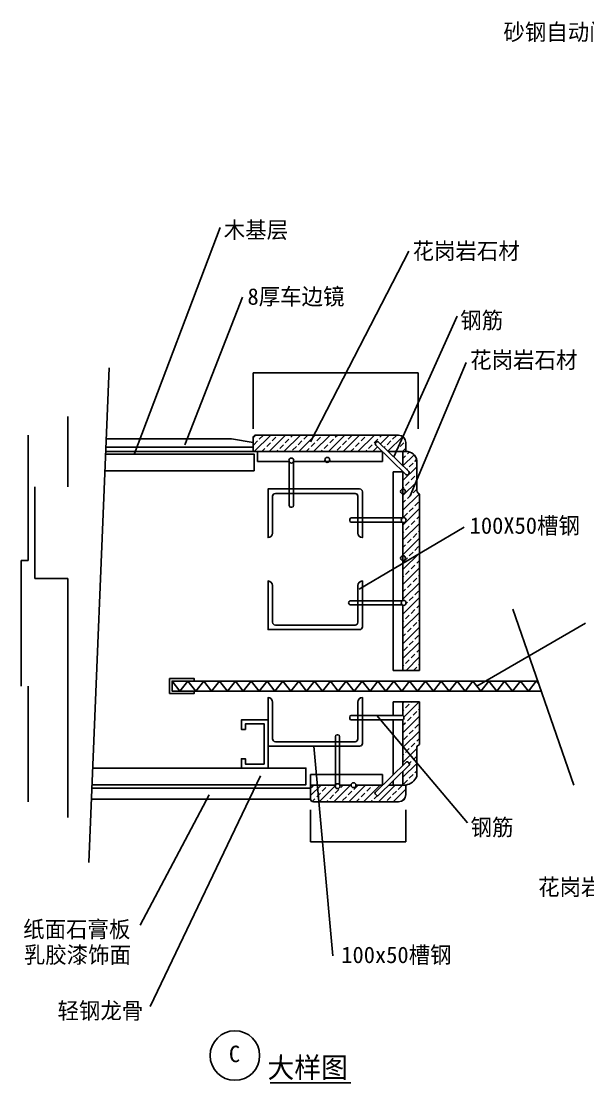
# Model space of a CAD drawing. Header units: metres. Extents: x 1804 to 15224, y 2071 to 20182.
# Drawn here: x 1804 to 7299, y 3408 to 13694 of the extents above; entities that cross this region are included whole.
import ezdxf

# ---------------------------------------------------------------- set-up
doc = ezdxf.new("R2010")
doc.units = ezdxf.units.M
for name, color, linetype in [('3', 3, 'Continuous'), ('4', 4, 'Continuous'), ('7', 7, 'Continuous'), ('BH', 3, 'Continuous'), ('DIM', 3, 'Continuous'), ('TEXT', 3, 'Continuous')]:
    doc.layers.add(name, color=color, linetype=linetype)
doc.dimstyles.get("Standard").update_dxf_attribs({"dimtxt": 2.5, "dimasz": 2.5, "dimexe": 1.25, "dimexo": 0.625, "dimtad": 1, "dimcen": 2.5, "dimazin": 3, "dimtfac": 1, "dimtmove": 0, "dimatfit": 3})

# ---------------------------------------------------------------- blocks, each defined once
blk = doc.blocks.new('*D4')
for p, q in [((1872.4, 7252.07), (1872.4, 6691.27)), ((1872.15, 6691.27), (1871.9, 6691.27)), ((1872.4, 6130.47), (1872.4, 6691.27)), ((1872.4, 6691.27), (1872.4, 6691.27)), ((1872.65, 6691.27), (1872.9, 6691.27))]:
    blk.add_line(p, q)
at = {"layer": 'Defpoints'}
for p in [(1872.4, 7252.07), (1872.4, 6691.27), (1872.4, 6130.47)]:
    blk.add_point(p, dxfattribs=at)
at = {"layer": 'DIM', "insert": (1872.4, 6692.395), "char_height": 1, "attachment_point": 5}
blk.add_mtext('140', dxfattribs=at)
blk = doc.blocks.new('*D5')
for p, q in [((2256.34, 7100.07), (2256.34, 6868.07)), ((2256.09, 6868.07), (2255.84, 6868.07)), ((2256.34, 6636.07), (2256.34, 6868.07)), ((2256.34, 6868.07), (2256.34, 6868.07)), ((2256.59, 6868.07), (2256.84, 6868.07))]:
    blk.add_line(p, q)
at = {"layer": 'Defpoints'}
for p in [(2256.34, 7100.07), (2256.34, 6868.07), (2256.34, 6636.07)]:
    blk.add_point(p, dxfattribs=at)
at = {"layer": 'DIM', "insert": (2256.34, 6869.195), "char_height": 1, "attachment_point": 5}
blk.add_mtext('58', dxfattribs=at)
blk = doc.blocks.new('*D6')
for p, q in [((2256.34, 7252.07), (2256.34, 7188.77)), ((2256.09, 7188.77), (2255.84, 7188.77)), ((2256.34, 7100.07), (2256.34, 7188.77)), ((2256.34, 7188.77), (2256.34, 7188.77)), ((2256.59, 7188.77), (2256.84, 7188.77))]:
    blk.add_line(p, q)
at = {"layer": 'Defpoints'}
for p in [(2256.34, 7252.07), (2256.34, 7188.77), (2256.34, 7100.07)]:
    blk.add_point(p, dxfattribs=at)
at = {"layer": 'DIM', "insert": (2256.34, 7189.895), "char_height": 1, "attachment_point": 5}
blk.add_mtext('19', dxfattribs=at)
blk = doc.blocks.new('*D7')
for p, q in [((2256.34, 6276.07), (2256.34, 5977.57)), ((2256.34, 6130.47), (2256.34, 5977.57)), ((2256.09, 5977.57), (2255.84, 5977.57)), ((2256.34, 5977.57), (2256.34, 5977.57)), ((2256.59, 5977.57), (2256.84, 5977.57))]:
    blk.add_line(p, q)
at = {"layer": 'Defpoints'}
for p in [(2256.34, 6276.07), (2256.34, 6130.47), (2256.34, 5977.57)]:
    blk.add_point(p, dxfattribs=at)
at = {"layer": 'DIM', "insert": (2256.34, 5978.695), "char_height": 1, "attachment_point": 5}
blk.add_mtext('18', dxfattribs=at)
blk = doc.blocks.new('*D8')
for p, q in [((2256.34, 6636.07), (2256.34, 6456.07)), ((2256.09, 6456.07), (2255.84, 6456.07)), ((2256.34, 6276.07), (2256.34, 6456.07)), ((2256.34, 6456.07), (2256.34, 6456.07)), ((2256.59, 6456.07), (2256.84, 6456.07))]:
    blk.add_line(p, q)
at = {"layer": 'Defpoints'}
for p in [(2256.34, 6636.07), (2256.34, 6456.07), (2256.34, 6276.07)]:
    blk.add_point(p, dxfattribs=at)
at = {"layer": 'DIM', "insert": (2256.34, 6457.195), "char_height": 1, "attachment_point": 5}
blk.add_mtext('45', dxfattribs=at)
blk = doc.blocks.new('*D9')
for p, q in [((2256.09, 9865.75), (2255.84, 9865.75)), ((2256.34, 9540.43), (2256.34, 9865.75)), ((2256.34, 9684.07), (2256.34, 9865.75)), ((2256.34, 9865.75), (2256.34, 9865.75)), ((2256.59, 9865.75), (2256.84, 9865.75))]:
    blk.add_line(p, q)
at = {"layer": 'Defpoints'}
for p in [(2256.34, 9865.75), (2256.34, 9684.07), (2256.34, 9540.43)]:
    blk.add_point(p, dxfattribs=at)
at = {"layer": 'DIM', "insert": (2256.34, 9866.875), "char_height": 1, "attachment_point": 5}
blk.add_mtext('18', dxfattribs=at)
blk = doc.blocks.new('*D10')
for p, q in [((2256.34, 9540.43), (2256.34, 9361.63)), ((2256.09, 9361.63), (2255.84, 9361.63)), ((2256.34, 9182.82), (2256.34, 9361.63)), ((2256.34, 9361.63), (2256.34, 9361.63)), ((2256.59, 9361.63), (2256.84, 9361.63))]:
    blk.add_line(p, q)
at = {"layer": 'Defpoints'}
for p in [(2256.34, 9540.43), (2256.34, 9361.63), (2256.34, 9182.82)]:
    blk.add_point(p, dxfattribs=at)
at = {"layer": 'DIM', "insert": (2256.34, 9362.755), "char_height": 1, "attachment_point": 5}
blk.add_mtext('45', dxfattribs=at)
blk = doc.blocks.new('*D11')
for p, q in [((1936.4, 9182.82), (1936.4, 8293.45)), ((2094.87, 8293.45), (1936.15, 8293.45)), ((2256.59, 8293.45), (2097.87, 8293.45)), ((2256.34, 7404.07), (2256.34, 8293.45))]:
    blk.add_line(p, q)
at = {"layer": 'Defpoints'}
for p in [(1936.4, 9182.82), (2256.34, 8293.45), (2256.34, 7404.07)]:
    blk.add_point(p, dxfattribs=at)
at = {"layer": 'DIM', "insert": (2096.37, 8293.45), "char_height": 1, "attachment_point": 5}
blk.add_mtext('222', dxfattribs=at)
blk = doc.blocks.new('*D12')
for p, q in [((2256.09, 7454.77), (2255.84, 7454.77)), ((2256.34, 7252.07), (2256.34, 7454.77)), ((2256.34, 7404.07), (2256.34, 7454.77)), ((2256.34, 7454.77), (2256.34, 7454.77)), ((2256.59, 7454.77), (2256.84, 7454.77))]:
    blk.add_line(p, q)
at = {"layer": 'Defpoints'}
for p in [(2256.34, 7454.77), (2256.34, 7404.07), (2256.34, 7252.07)]:
    blk.add_point(p, dxfattribs=at)
at = {"layer": 'DIM', "insert": (2256.34, 7455.895), "char_height": 1, "attachment_point": 5}
blk.add_mtext('19', dxfattribs=at)
blk = doc.blocks.new('*D13')
for p, q in [((1872.4, 9684.07), (1872.4, 8468.07)), ((1803.72, 7252.07), (1803.72, 8468.07)), ((1803.97, 8468.07), (1836.56, 8468.07)), ((1839.56, 8468.07), (1872.15, 8468.07))]:
    blk.add_line(p, q)
at = {"layer": 'Defpoints'}
for p in [(1872.4, 9684.07), (1803.72, 8468.07), (1803.72, 7252.07)]:
    blk.add_point(p, dxfattribs=at)
at = {"layer": 'DIM', "insert": (1838.06, 8468.07), "char_height": 1, "attachment_point": 5}
blk.add_mtext('304', dxfattribs=at)
blk = doc.blocks.new('*D14')
for p, q in [((4610.6, 6053.98), (4610.6, 5741.22)), ((5534.6, 6053.98), (5534.6, 5741.22)), ((4610.85, 5741.22), (5071.1, 5741.22)), ((5074.1, 5741.22), (5534.35, 5741.22))]:
    blk.add_line(p, q)
at = {"layer": 'Defpoints'}
for p in [(4610.6, 6053.98), (5534.6, 6053.98), (4610.6, 5741.22)]:
    blk.add_point(p, dxfattribs=at)
at = {"layer": 'DIM', "insert": (5072.6, 5741.22), "char_height": 1, "attachment_point": 5}
blk.add_mtext('120', dxfattribs=at)
blk = doc.blocks.new('*D15')
for p, q in [((4853.1, 10285.98), (4054.35, 10285.98)), ((4054.6, 9745.93), (4054.6, 10285.98)), ((5654.85, 10285.98), (4856.1, 10285.98)), ((5654.6, 9745.93), (5654.6, 10285.98))]:
    blk.add_line(p, q)
at = {"layer": 'Defpoints'}
for p in [(5654.6, 10285.98), (4054.6, 9745.93), (5654.6, 9745.93)]:
    blk.add_point(p, dxfattribs=at)
at = {"layer": 'DIM', "insert": (4854.6, 10285.98), "char_height": 1, "attachment_point": 5}
blk.add_mtext('200', dxfattribs=at)

msp = doc.modelspace()

# ---------------------------------------------------------------- hatches: boundary and pattern name
at = {"layer": '3'}
h = msp.add_hatch(dxfattribs=at)
h.set_pattern_fill('ANSI33', scale=16)
h.paths.add_polyline_path([(5306.28, 9524.07), (5241.58, 9587.23, -0.41), (5241.02, 9609.55), (5247.19, 9616.21, -0.42), (5270.1, 9616.78), (5365.07, 9524.07), (5534.6, 9524.07), (5534.6, 9612.07, 0.4), (5464.2, 9684.07), (4078.6, 9684.07, 0.41), (4054.6, 9660.07), (4054.6, 9524.07)])
h.paths.add_polyline_path([(5666.6, 9112.07, -0.32), (5640.2, 9164.07), (5640.2, 9437.67, 0.41), (5534.6, 9524.07), (5506.6, 9524.07), (5506.6, 9385.92), (5562.87, 9330.99, -0.41), (5563.44, 9308.67), (5557.27, 9302.01, -0.42), (5534.36, 9301.43), (5506.6, 9328.53), (5506.6, 9161.63, -0.42), (5531.12, 9137.9, -0.42), (5506.6, 9114.16), (5506.6, 8882.9, -0.51), (5537.45, 8860.24, -0.51), (5506.6, 8837.58), (5506.6, 8515.64, -0.42), (5531.12, 8491.9, -0.42), (5506.6, 8468.17), (5506.6, 8080.61, -0.51), (5537.45, 8057.95, -0.51), (5506.6, 8035.29), (5506.6, 7404.07), (5666.6, 7404.07)])
h.paths.add_polyline_path([(5666.6, 7100.07), (5506.6, 7100.07), (5506.6, 6965.37, -0.28), (5515.05, 6951.26), (5515.05, 6939.26, -0.28), (5506.6, 6925.15), (5506.6, 6484.42), (5539.48, 6516.52, -0.43), (5552.25, 6516.36), (5568.2, 6499.13, -0.41), (5567.73, 6486.7), (5506.6, 6427.03), (5506.6, 6292.07), (5534.6, 6292.07, 0.24), (5640.2, 6375.27), (5640.2, 6650.04, -0.35), (5666.6, 6685.1)])
h.paths.add_polyline_path([(5002.7, 6292.07), (4893.93, 6292.07, -0.11), (4896.01, 6282.35, -1), (4848.52, 6282.35, -0.11), (4850.6, 6292.07), (4610.6, 6292.07), (4610.6, 6156.87, 0.41), (4637, 6130.47), (5464.2, 6130.47, 0.41), (5534.6, 6200.87), (5534.6, 6292.07), (5368.35, 6292.07), (5264.98, 6191.16, -0.43), (5252.21, 6191.32), (5236.25, 6208.54, -0.41), (5236.73, 6220.98), (5306.28, 6288.87), (5306.28, 6292.07), (5050.17, 6292.07, -1.03)])

# ---------------------------------------------------------------- linework, layer by layer
for p, q in [((2459.94, 5543.6), (2656.25, 10336.68)), ((4054.6, 9568.07), (2624.77, 9568.07)), ((5247.19, 9616.21), (5241.02, 9609.55)), ((5241.58, 9587.23), (5534.36, 9301.43)), ((5270.1, 9616.78), (5562.87, 9330.99)), ((4403.96, 9001.61), (4403.96, 9424.61)), ((4445.05, 9001.61), (4445.05, 9425.65)), ((5563.44, 9308.67), (5557.27, 9302.01)), ((4429.05, 8985.61), (4419.96, 8985.61)), ((4989.38, 8864.88), (4989.38, 8855.8)), ((5005.38, 8880.88), (5501.97, 8880.88)), ((5005.38, 8839.8), (5501.61, 8839.8)), ((4998.18, 8078.75), (5502.23, 8078.75)), ((4998.18, 8037.66), (5501.36, 8037.66)), ((6571.5, 7995.87), (7163.77, 6290.37)), ((4989.38, 6939.26), (4989.38, 6951.26)), ((5005.38, 6967.26), (5499.05, 6967.26)), ((5005.38, 6923.26), (5499.05, 6923.26)), ((5515.05, 6939.26), (5515.05, 6951.26)), ((4850.6, 6292.07), (4850.6, 6764.66)), ((4866.6, 6780.66), (4875.68, 6780.66)), ((4891.68, 6296.02), (4891.68, 6764.66)), ((5236.73, 6220.98), (5539.81, 6516.84)), ((5264.65, 6190.84), (5567.73, 6486.7)), ((5568.2, 6499.13), (5552.25, 6516.36)), ((5306.28, 6292.07), (5309.56, 6292.07)), ((5368.35, 6292.07), (5534.6, 6292.07)), ((4610.6, 6262.47), (2489.38, 6262.47)), ((5252.21, 6191.32), (5236.25, 6208.54))]:
    msp.add_line(p, q, dxfattribs=at)
for centre in [(4772.17, 9443.61), (4424.2, 9437.03), (5507.37, 9137.9), (5513.7, 8860.24), (5507.37, 8491.9), (5513.7, 8057.95), (4872.27, 6282.35), (5026.43, 6291.33)]:
    msp.add_circle(centre, 23.75, dxfattribs=at)
for centre, radius, start, end in [((5252.76, 9598.68), 16, 137.19, 225.69), ((5258.93, 9605.33), 16, 45.69, 137.19), ((5545.53, 9312.88), 16, 225.69, 317.19), ((5551.7, 9319.54), 16, 317.19, 45.69), ((4419.96, 9001.61), 16, 180, 270), ((4429.05, 9001.61), 16, 270, 0), ((5005.38, 8864.88), 16, 90, 180), ((5005.38, 8855.8), 16, 180, 270), ((4999.56, 8058.2), 20.59, 93.84, 266.16), ((5005.38, 6951.26), 16, 90, 180), ((5005.38, 6939.26), 16, 180, 270), ((5499.05, 6951.26), 16, 0, 90), ((5499.05, 6939.26), 16, 270, 0), ((4866.6, 6764.66), 16, 90, 180), ((4875.68, 6764.66), 16, 0, 90), ((5545.79, 6510.38), 8.8, 42.81, 132.81), ((5561.75, 6493.15), 8.8, 312.81, 42.81), ((5242.71, 6214.52), 8.8, 132.81, 222.81), ((5258.67, 6197.3), 8.8, 222.81, 312.81)]:
    msp.add_arc(centre, radius, start, end, dxfattribs=at)
at = {"layer": '4'}
for p, q in [((5464.2, 9684.07), (4078.6, 9684.07)), ((4054.6, 9524.07), (4054.6, 9660.07)), ((5534.6, 9612.07), (5534.6, 9524.07)), ((5534.6, 9524.07), (5365.07, 9524.07)), ((5506.6, 9385.92), (5506.6, 9524.07)), ((5640.2, 9437.67), (5640.2, 9164.07)), ((5506.6, 8882.9), (5506.6, 9328.53)), ((5666.6, 7404.07), (5666.6, 9112.07)), ((5506.6, 8080.61), (5506.6, 8837.58)), ((5506.6, 8033.28), (5506.6, 8035.29)), ((5506.6, 7404.07), (5506.6, 8033.28)), ((5506.6, 7404.07), (5666.6, 7404.07)), ((5506.6, 7100.07), (5666.6, 7100.07)), ((5506.6, 6965.37), (5506.6, 7100.07)), ((5666.6, 6685.1), (5666.6, 7100.07)), ((5506.6, 6484.42), (5506.6, 6925.15)), ((5666.6, 6700.87), (5666.6, 6700.87)), ((5640.2, 6375.27), (5640.2, 6652.07)), ((5506.6, 6292.07), (5506.6, 6427.03)), ((4850.6, 6292.07), (4610.6, 6292.07)), ((4610.6, 6156.87), (4610.6, 6292.07)), ((5002.7, 6292.07), (4893.93, 6292.07)), ((5306.28, 6292.07), (5050.17, 6292.07)), ((5534.6, 6200.87), (5534.6, 6292.07)), ((4610.6, 6156.87), (2485.06, 6156.87))]:
    msp.add_line(p, q, dxfattribs=at)
for points in [[(4054.6, 9612.07), (3843.4, 9647.27), (2628.02, 9647.27)], [(6813.13, 7300.07), (3266.6, 7300.07), (3266.6, 7204.07), (6846.47, 7204.07)], [(5464.2, 6130.47), (4637, 6130.47)]]:
    msp.add_lwpolyline(points, dxfattribs=at)
for centre, radius, start, end in [((4078.6, 9660.07), 24, 90, 180), ((5461.39, 9610.91), 73.22, 0.91, 87.8), ((5542.96, 9426.55), 97.88, 6.52, 94.9), ((5689.97, 9156.64), 50.32, 171.5, 242.33), ((5675.33, 6651.06), 35.15, 104.38, 178.34), ((5505.65, 6437.44), 148.22, 281.26, 335.2), ((5464.2, 6200.87), 70.4, 270, 0), ((4637, 6156.87), 26.4, 180, 270)]:
    msp.add_arc(centre, radius, start, end, dxfattribs=at)
at = {"layer": '7'}
for p, q in [((5306.28, 9524.07), (2622.97, 9524.07)), ((4094.6, 9428.07), (4094.6, 9524.07)), ((5306.28, 9524.07), (5306.28, 9428.07)), ((4402.21, 9428.07), (4094.6, 9428.07)), ((5306.28, 9428.07), (4446.19, 9428.07)), ((5506.6, 9328.53), (5410.6, 9328.53)), ((5410.6, 7404.07), (5410.6, 9328.53)), ((4637, 7799.27), (4198.54, 7799.27)), ((5410.6, 7404.07), (5506.6, 7404.07)), ((5506.6, 7100.07), (5410.6, 7100.07)), ((5410.6, 6967.26), (5410.6, 7100.07)), ((5410.6, 6390.71), (5410.6, 6923.26)), ((5306.28, 6394.47), (4610.6, 6394.47)), ((4610.6, 6394.47), (4610.6, 6292.07)), ((5306.28, 6292.07), (5306.28, 6394.47)), ((5410.6, 6292.07), (5410.6, 6333.31))]:
    msp.add_line(p, q, dxfattribs=at)
for points in [[(2615.37, 9338.44), (4062.53, 9338.44), (4062.53, 9500.64), (2622.01, 9500.64)], [(3482.6, 7300.07), (3482.6, 7324.07), (3242.6, 7324.07), (3242.6, 7180.07), (3482.6, 7180.07), (3482.6, 7204.07)], [(2490.72, 6295.13), (4565.82, 6295.13), (4565.82, 6457.33), (2497.36, 6457.33)]]:
    msp.add_lwpolyline(points, dxfattribs=at)
for points in [[(4268.94, 9117.94, 0.41), (4242.54, 9091.54), (4242.54, 8735.05, -0.41), (4198.54, 8691.05), (4198.54, 9161.94), (5086.07, 9161.94, -0.4), (5112.47, 9135.54), (5112.47, 8691.05, -0.41), (5068.47, 8735.05), (5068.47, 9091.54, 0.43), (5042.07, 9117.94), (4268.94, 9117.94)], [(4268.94, 7843.27, -0.41), (4242.54, 7869.67), (4242.54, 8226.16, 0.41), (4198.54, 8270.16), (4198.54, 7799.27), (5086.07, 7799.27, 0.4), (5112.47, 7825.67), (5112.47, 8270.16, 0.41), (5068.47, 8226.16), (5068.47, 7869.67, -0.43), (5042.07, 7843.27), (4268.94, 7843.27)], [(4268.94, 6713.19, -0.41), (4242.54, 6739.59), (4242.54, 7096.07, 0.41), (4198.54, 7140.07), (4198.54, 6669.19), (5086.07, 6669.19, 0.4), (5112.47, 6695.59), (5112.47, 7140.07, 0.41), (5068.47, 7096.07), (5068.47, 6739.59, -0.43), (5042.07, 6713.19), (4268.94, 6713.19)]]:
    msp.add_lwpolyline(points, format="xyb", dxfattribs=at)
msp.add_lwpolyline([(4160.14, 6495.73), (4160.14, 6885.75), (3978.65, 6885.75), (3978.65, 6832.11), (3940.25, 6832.11), (3940.25, 6924.15), (4198.54, 6924.15), (4198.54, 6457.33), (3940.25, 6457.33), (3940.25, 6547.32), (3978.65, 6547.32), (3978.65, 6495.73)], close=True, dxfattribs=at)
at = {"layer": 'BH'}
for points in [[(3266.6, 7300.07), (3343.4, 7204.07), (3420.2, 7300.07), (3497, 7204.07), (3573.8, 7300.07), (3650.6, 7204.07), (3727.4, 7300.07), (3804.2, 7204.07), (3881, 7300.07), (3957.8, 7204.07), (4034.6, 7300.07), (4111.4, 7204.07), (4188.2, 7300.07), (4265, 7204.07), (4341.8, 7300.07), (4418.6, 7204.07), (4495.4, 7300.07), (4572.2, 7204.07), (4649, 7300.07), (4725.8, 7204.07), (4802.6, 7300.07), (4879.4, 7204.07), (4956.2, 7300.07), (5033, 7204.07), (5109.8, 7300.07)], [(6823.67, 7269.74), (6799.4, 7300.07), (6722.6, 7204.07), (6645.8, 7300.07), (6569, 7204.07), (6492.2, 7300.07), (6415.4, 7204.07), (6338.6, 7300.07), (6261.8, 7204.07), (6185, 7300.07), (6108.2, 7204.07), (6031.4, 7300.07), (5954.6, 7204.07), (5877.8, 7300.07), (5801, 7204.07), (5724.2, 7300.07), (5647.4, 7204.07), (5570.6, 7300.07), (5493.8, 7204.07), (5417, 7300.07), (5340.2, 7204.07), (5263.4, 7300.07), (5186.6, 7204.07), (5109.8, 7300.07)]]:
    msp.add_lwpolyline(points, dxfattribs=at)
at = {"layer": 'TEXT'}
msp.add_line((4216.87, 3407.8), (5000.54, 3407.8), dxfattribs=at)
msp.add_circle((3876.13, 3671.81), 240, dxfattribs=at)

# ---------------------------------------------------------------- texts
for s, height, p in [('砂钢自动门检修口', 160, (6480.41, 13509.59)), ('木基层', 160, (3768.23, 11592.78)), ('花岗岩石材', 160, (5599.22, 11388.82)), ('8厚车边镜', 160, (3998.14, 10946.87)), ('钢筋', 160, (6061.8, 10716.61)), ('花岗岩石材', 160, (6158.04, 10332.96)), ('100X50槽钢', 160, (6153.39, 8727.58)), ('钢筋', 160, (6161.92, 5803.99)), ('花岗岩石材', 160, (6816.77, 5224.39)), ('纸面石膏板', 160, (1822.69, 4815.53)), ('乳胶漆饰面', 160, (1828.9, 4567.08)), ('100x50槽钢', 160, (4908.15, 4567.48)), ('轻钢龙骨', 160, (2155.34, 4026.2)), ('C', 160, (3818.04, 3607.45)), ('大样图', 200, (4192.35, 3455.62))]:
    msp.add_text(s, height=height, dxfattribs=at).set_placement(p)

# ---------------------------------------------------------------- dimensions: what is measured, and where the dimension line sits
at = {"layer": 'DIM'}
for base, p1, p2, text, picture, middle in [((5654.6, 10285.98), (5654.6, 9745.93), (4054.6, 9745.93), '200', '*D15', (4854.6, 10285.98)), ((2256.34, 9865.75), (2256.34, 9540.43), (2256.34, 9684.07), '18', '*D9', (2256.34, 9866.875)), ((1803.72, 8468.07), (1803.72, 7252.07), (1872.4, 9684.07), '304', '*D13', (1838.06, 8468.07)), ((2256.34, 9361.63), (2256.34, 9182.82), (2256.34, 9540.43), '45', '*D10', (2256.34, 9362.755)), ((2256.34, 8293.45), (2256.34, 7404.07), (1936.4, 9182.82), '222', '*D11', (2096.37, 8293.45)), ((2256.34, 7454.77), (2256.34, 7252.07), (2256.34, 7404.07), '19', '*D12', (2256.34, 7455.895)), ((1872.4, 6691.27), (1872.4, 6130.47), (1872.4, 7252.07), '140', '*D4', (1872.4, 6692.395)), ((2256.34, 7188.77), (2256.34, 7100.07), (2256.34, 7252.07), '19', '*D6', (2256.34, 7189.895)), ((2256.34, 6868.07), (2256.34, 6636.07), (2256.34, 7100.07), '58', '*D5', (2256.34, 6869.195)), ((2256.34, 6456.07), (2256.34, 6276.07), (2256.34, 6636.07), '45', '*D8', (2256.34, 6457.195)), ((2256.34, 5977.57), (2256.34, 6130.47), (2256.34, 6276.07), '18', '*D7', (2256.34, 5978.695)), ((4610.6, 5741.22), (4610.6, 6053.98), (5534.6, 6053.98), '120', '*D14', (5072.6, 5741.22))]:
    dim = msp.add_linear_dim(base=base, p1=p1, p2=p2, text=text, dimstyle='Standard', dxfattribs=at)
    dim.commit()
    dim.dimension.update_dxf_attribs({"geometry": picture, "text_midpoint": middle})

# ---------------------------------------------------------------- leaders
at = {"layer": '3'}
for points in [[(2903.09, 9506.54), (3734.23, 11695.69)], [(4609.48, 9619.11), (5562.33, 11467.53)], [(3390.19, 9588.65), (3949.5, 11019.76)], [(5416.49, 9473.88), (6032.76, 10837.8)], [(5575.88, 9096.79), (6118.1, 10388.9)], [(5082.82, 8190.11), (6098.53, 8791.27)], [(6223.4, 7252.07), (7277.5, 7861.3)], [(5252.22, 6967.26), (6132.88, 5925.18)], [(4642.31, 6669.19), (4827.33, 4638.91)], [(4122.95, 6380.83), (3054.72, 4145.96)], [(3628.2, 6198.27), (2957.28, 4935.55)]]:
    msp.add_leader(points, dimstyle='Standard', dxfattribs=at)

doc.saveas('drawing.dxf')
